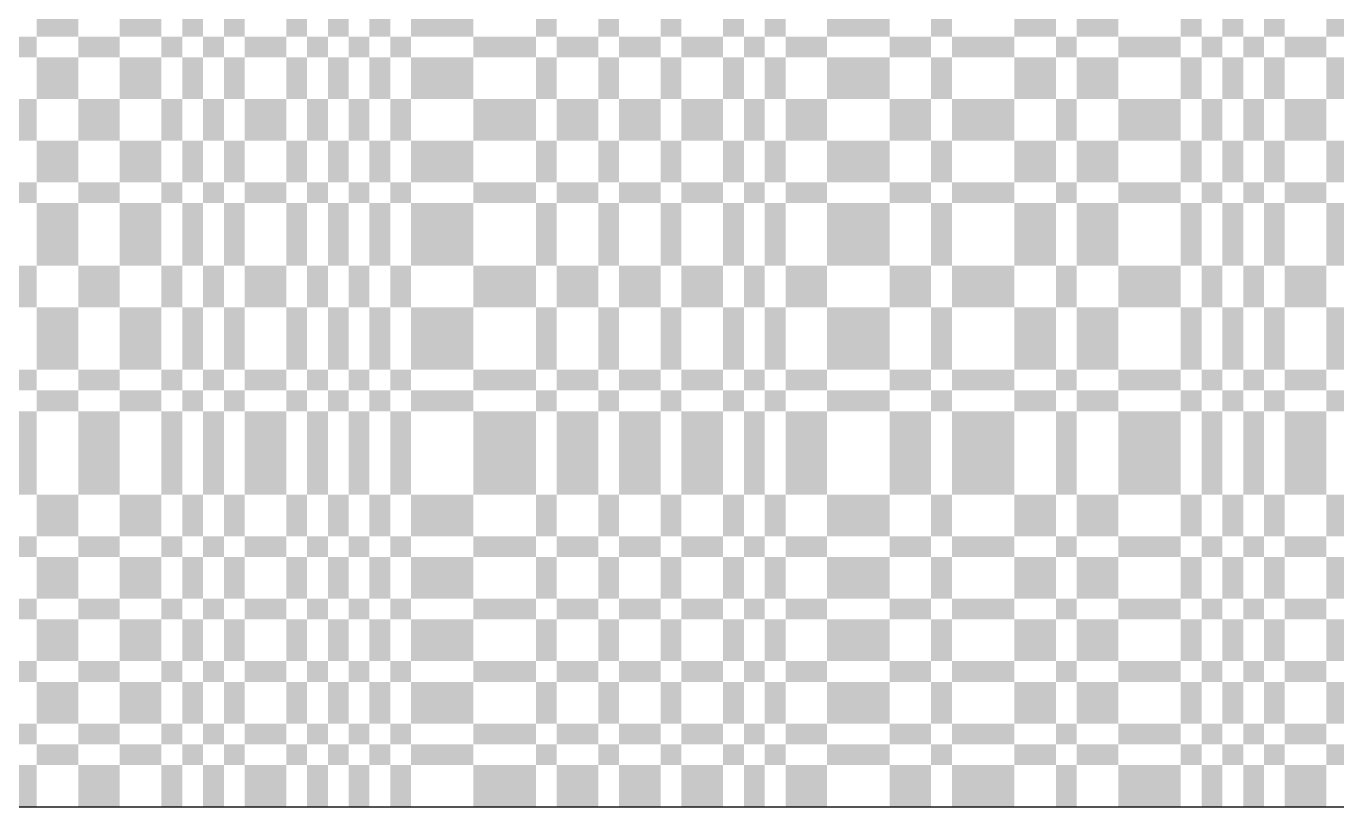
# Model space of a CAD drawing. Extents: x 0 to 200, y 0 to 200.
# Drawn here: x 99.8 to 125, y 20 to 35 of the extents above; entities that cross this region are included whole.
import ezdxf

# ---------------------------------------------------------------- set-up
doc = ezdxf.new("R2010")
doc.units = 0

msp = doc.modelspace()

# ---------------------------------------------------------------- linework, layer by layer
at = {"layer": 'CHROME'}
for points in [[(100, 34.8), (100.8, 34.8), (100, 35.2), (100.8, 35.2)], [(101.6, 34.8), (102.4, 34.8), (101.6, 35.2), (102.4, 35.2)], [(102.8, 34.8), (103.2, 34.8), (102.8, 35.2), (103.2, 35.2)], [(103.6, 34.8), (104, 34.8), (103.6, 35.2), (104, 35.2)], [(104.8, 34.8), (105.2, 34.8), (104.8, 35.2), (105.2, 35.2)], [(105.6, 34.8), (106, 34.8), (105.6, 35.2), (106, 35.2)], [(106.4, 34.8), (106.8, 34.8), (106.4, 35.2), (106.8, 35.2)], [(107.2, 34.8), (108.4, 34.8), (107.2, 35.2), (108.4, 35.2)], [(109.6, 34.8), (110, 34.8), (109.6, 35.2), (110, 35.2)], [(110.8, 34.8), (111.2, 34.8), (110.8, 35.2), (111.2, 35.2)], [(112, 34.8), (112.4, 34.8), (112, 35.2), (112.4, 35.2)], [(113.2, 34.8), (113.6, 34.8), (113.2, 35.2), (113.6, 35.2)], [(114, 34.8), (114.4, 34.8), (114, 35.2), (114.4, 35.2)], [(115.2, 34.8), (116.4, 34.8), (115.2, 35.2), (116.4, 35.2)], [(117.2, 34.8), (117.6, 34.8), (117.2, 35.2), (117.6, 35.2)], [(118.8, 34.8), (119.6, 34.8), (118.8, 35.2), (119.6, 35.2)], [(120, 34.8), (120.8, 34.8), (120, 35.2), (120.8, 35.2)], [(122, 34.8), (122.4, 34.8), (122, 35.2), (122.4, 35.2)], [(122.8, 34.8), (123.2, 34.8), (122.8, 35.2), (123.2, 35.2)], [(123.6, 34.8), (124, 34.8), (123.6, 35.2), (124, 35.2)], [(124.8, 34.8), (125.2, 34.8), (124.8, 35.2), (125.2, 35.2)], [(99.6, 34.4), (100, 34.4), (99.6, 34.8), (100, 34.8)], [(100.8, 34.4), (101.6, 34.4), (100.8, 34.8), (101.6, 34.8)], [(102.4, 34.4), (102.8, 34.4), (102.4, 34.8), (102.8, 34.8)], [(103.2, 34.4), (103.6, 34.4), (103.2, 34.8), (103.6, 34.8)], [(104, 34.4), (104.8, 34.4), (104, 34.8), (104.8, 34.8)], [(105.2, 34.4), (105.6, 34.4), (105.2, 34.8), (105.6, 34.8)], [(106, 34.4), (106.4, 34.4), (106, 34.8), (106.4, 34.8)], [(106.8, 34.4), (107.2, 34.4), (106.8, 34.8), (107.2, 34.8)], [(108.4, 34.4), (109.6, 34.4), (108.4, 34.8), (109.6, 34.8)], [(110, 34.4), (110.8, 34.4), (110, 34.8), (110.8, 34.8)], [(111.2, 34.4), (112, 34.4), (111.2, 34.8), (112, 34.8)], [(112.4, 34.4), (113.2, 34.4), (112.4, 34.8), (113.2, 34.8)], [(113.6, 34.4), (114, 34.4), (113.6, 34.8), (114, 34.8)], [(114.4, 34.4), (115.2, 34.4), (114.4, 34.8), (115.2, 34.8)], [(116.4, 34.4), (117.2, 34.4), (116.4, 34.8), (117.2, 34.8)], [(117.6, 34.4), (118.8, 34.4), (117.6, 34.8), (118.8, 34.8)], [(119.6, 34.4), (120, 34.4), (119.6, 34.8), (120, 34.8)], [(120.8, 34.4), (122, 34.4), (120.8, 34.8), (122, 34.8)], [(122.4, 34.4), (122.8, 34.4), (122.4, 34.8), (122.8, 34.8)], [(123.2, 34.4), (123.6, 34.4), (123.2, 34.8), (123.6, 34.8)], [(124, 34.4), (124.8, 34.4), (124, 34.8), (124.8, 34.8)], [(100, 33.6), (100.8, 33.6), (100, 34.4), (100.8, 34.4)], [(101.6, 33.6), (102.4, 33.6), (101.6, 34.4), (102.4, 34.4)], [(102.8, 33.6), (103.2, 33.6), (102.8, 34.4), (103.2, 34.4)], [(103.6, 33.6), (104, 33.6), (103.6, 34.4), (104, 34.4)], [(104.8, 33.6), (105.2, 33.6), (104.8, 34.4), (105.2, 34.4)], [(105.6, 33.6), (106, 33.6), (105.6, 34.4), (106, 34.4)], [(106.4, 33.6), (106.8, 33.6), (106.4, 34.4), (106.8, 34.4)], [(107.2, 33.6), (108.4, 33.6), (107.2, 34.4), (108.4, 34.4)], [(109.6, 33.6), (110, 33.6), (109.6, 34.4), (110, 34.4)], [(110.8, 33.6), (111.2, 33.6), (110.8, 34.4), (111.2, 34.4)], [(112, 33.6), (112.4, 33.6), (112, 34.4), (112.4, 34.4)], [(113.2, 33.6), (113.6, 33.6), (113.2, 34.4), (113.6, 34.4)], [(114, 33.6), (114.4, 33.6), (114, 34.4), (114.4, 34.4)], [(115.2, 33.6), (116.4, 33.6), (115.2, 34.4), (116.4, 34.4)], [(117.2, 33.6), (117.6, 33.6), (117.2, 34.4), (117.6, 34.4)], [(118.8, 33.6), (119.6, 33.6), (118.8, 34.4), (119.6, 34.4)], [(120, 33.6), (120.8, 33.6), (120, 34.4), (120.8, 34.4)], [(122, 33.6), (122.4, 33.6), (122, 34.4), (122.4, 34.4)], [(122.8, 33.6), (123.2, 33.6), (122.8, 34.4), (123.2, 34.4)], [(123.6, 33.6), (124, 33.6), (123.6, 34.4), (124, 34.4)], [(124.8, 33.6), (125.2, 33.6), (124.8, 34.4), (125.2, 34.4)], [(99.6, 32.8), (100, 32.8), (99.6, 33.6), (100, 33.6)], [(100.8, 32.8), (101.6, 32.8), (100.8, 33.6), (101.6, 33.6)], [(102.4, 32.8), (102.8, 32.8), (102.4, 33.6), (102.8, 33.6)], [(103.2, 32.8), (103.6, 32.8), (103.2, 33.6), (103.6, 33.6)], [(104, 32.8), (104.8, 32.8), (104, 33.6), (104.8, 33.6)], [(105.2, 32.8), (105.6, 32.8), (105.2, 33.6), (105.6, 33.6)], [(106, 32.8), (106.4, 32.8), (106, 33.6), (106.4, 33.6)], [(106.8, 32.8), (107.2, 32.8), (106.8, 33.6), (107.2, 33.6)], [(108.4, 32.8), (109.6, 32.8), (108.4, 33.6), (109.6, 33.6)], [(110, 32.8), (110.8, 32.8), (110, 33.6), (110.8, 33.6)], [(111.2, 32.8), (112, 32.8), (111.2, 33.6), (112, 33.6)], [(112.4, 32.8), (113.2, 32.8), (112.4, 33.6), (113.2, 33.6)], [(113.6, 32.8), (114, 32.8), (113.6, 33.6), (114, 33.6)], [(114.4, 32.8), (115.2, 32.8), (114.4, 33.6), (115.2, 33.6)], [(116.4, 32.8), (117.2, 32.8), (116.4, 33.6), (117.2, 33.6)], [(117.6, 32.8), (118.8, 32.8), (117.6, 33.6), (118.8, 33.6)], [(119.6, 32.8), (120, 32.8), (119.6, 33.6), (120, 33.6)], [(120.8, 32.8), (122, 32.8), (120.8, 33.6), (122, 33.6)], [(122.4, 32.8), (122.8, 32.8), (122.4, 33.6), (122.8, 33.6)], [(123.2, 32.8), (123.6, 32.8), (123.2, 33.6), (123.6, 33.6)], [(124, 32.8), (124.8, 32.8), (124, 33.6), (124.8, 33.6)], [(100, 32), (100.8, 32), (100, 32.8), (100.8, 32.8)], [(101.6, 32), (102.4, 32), (101.6, 32.8), (102.4, 32.8)], [(102.8, 32), (103.2, 32), (102.8, 32.8), (103.2, 32.8)], [(103.6, 32), (104, 32), (103.6, 32.8), (104, 32.8)], [(104.8, 32), (105.2, 32), (104.8, 32.8), (105.2, 32.8)], [(105.6, 32), (106, 32), (105.6, 32.8), (106, 32.8)], [(106.4, 32), (106.8, 32), (106.4, 32.8), (106.8, 32.8)], [(107.2, 32), (108.4, 32), (107.2, 32.8), (108.4, 32.8)], [(109.6, 32), (110, 32), (109.6, 32.8), (110, 32.8)], [(110.8, 32), (111.2, 32), (110.8, 32.8), (111.2, 32.8)], [(112, 32), (112.4, 32), (112, 32.8), (112.4, 32.8)], [(113.2, 32), (113.6, 32), (113.2, 32.8), (113.6, 32.8)], [(114, 32), (114.4, 32), (114, 32.8), (114.4, 32.8)], [(115.2, 32), (116.4, 32), (115.2, 32.8), (116.4, 32.8)], [(117.2, 32), (117.6, 32), (117.2, 32.8), (117.6, 32.8)], [(118.8, 32), (119.6, 32), (118.8, 32.8), (119.6, 32.8)], [(120, 32), (120.8, 32), (120, 32.8), (120.8, 32.8)], [(122, 32), (122.4, 32), (122, 32.8), (122.4, 32.8)], [(122.8, 32), (123.2, 32), (122.8, 32.8), (123.2, 32.8)], [(123.6, 32), (124, 32), (123.6, 32.8), (124, 32.8)], [(124.8, 32), (125.2, 32), (124.8, 32.8), (125.2, 32.8)], [(99.6, 31.6), (100, 31.6), (99.6, 32), (100, 32)], [(100.8, 31.6), (101.6, 31.6), (100.8, 32), (101.6, 32)], [(102.4, 31.6), (102.8, 31.6), (102.4, 32), (102.8, 32)], [(103.2, 31.6), (103.6, 31.6), (103.2, 32), (103.6, 32)], [(104, 31.6), (104.8, 31.6), (104, 32), (104.8, 32)], [(105.2, 31.6), (105.6, 31.6), (105.2, 32), (105.6, 32)], [(106, 31.6), (106.4, 31.6), (106, 32), (106.4, 32)], [(106.8, 31.6), (107.2, 31.6), (106.8, 32), (107.2, 32)], [(108.4, 31.6), (109.6, 31.6), (108.4, 32), (109.6, 32)], [(110, 31.6), (110.8, 31.6), (110, 32), (110.8, 32)], [(111.2, 31.6), (112, 31.6), (111.2, 32), (112, 32)], [(112.4, 31.6), (113.2, 31.6), (112.4, 32), (113.2, 32)], [(113.6, 31.6), (114, 31.6), (113.6, 32), (114, 32)], [(114.4, 31.6), (115.2, 31.6), (114.4, 32), (115.2, 32)], [(116.4, 31.6), (117.2, 31.6), (116.4, 32), (117.2, 32)], [(117.6, 31.6), (118.8, 31.6), (117.6, 32), (118.8, 32)], [(119.6, 31.6), (120, 31.6), (119.6, 32), (120, 32)], [(120.8, 31.6), (122, 31.6), (120.8, 32), (122, 32)], [(122.4, 31.6), (122.8, 31.6), (122.4, 32), (122.8, 32)], [(123.2, 31.6), (123.6, 31.6), (123.2, 32), (123.6, 32)], [(124, 31.6), (124.8, 31.6), (124, 32), (124.8, 32)], [(100, 30.4), (100.8, 30.4), (100, 31.6), (100.8, 31.6)], [(101.6, 30.4), (102.4, 30.4), (101.6, 31.6), (102.4, 31.6)], [(102.8, 30.4), (103.2, 30.4), (102.8, 31.6), (103.2, 31.6)], [(103.6, 30.4), (104, 30.4), (103.6, 31.6), (104, 31.6)], [(104.8, 30.4), (105.2, 30.4), (104.8, 31.6), (105.2, 31.6)], [(105.6, 30.4), (106, 30.4), (105.6, 31.6), (106, 31.6)], [(106.4, 30.4), (106.8, 30.4), (106.4, 31.6), (106.8, 31.6)], [(107.2, 30.4), (108.4, 30.4), (107.2, 31.6), (108.4, 31.6)], [(109.6, 30.4), (110, 30.4), (109.6, 31.6), (110, 31.6)], [(110.8, 30.4), (111.2, 30.4), (110.8, 31.6), (111.2, 31.6)], [(112, 30.4), (112.4, 30.4), (112, 31.6), (112.4, 31.6)], [(113.2, 30.4), (113.6, 30.4), (113.2, 31.6), (113.6, 31.6)], [(114, 30.4), (114.4, 30.4), (114, 31.6), (114.4, 31.6)], [(115.2, 30.4), (116.4, 30.4), (115.2, 31.6), (116.4, 31.6)], [(117.2, 30.4), (117.6, 30.4), (117.2, 31.6), (117.6, 31.6)], [(118.8, 30.4), (119.6, 30.4), (118.8, 31.6), (119.6, 31.6)], [(120, 30.4), (120.8, 30.4), (120, 31.6), (120.8, 31.6)], [(122, 30.4), (122.4, 30.4), (122, 31.6), (122.4, 31.6)], [(122.8, 30.4), (123.2, 30.4), (122.8, 31.6), (123.2, 31.6)], [(123.6, 30.4), (124, 30.4), (123.6, 31.6), (124, 31.6)], [(124.8, 30.4), (125.2, 30.4), (124.8, 31.6), (125.2, 31.6)], [(99.6, 29.6), (100, 29.6), (99.6, 30.4), (100, 30.4)], [(100.8, 29.6), (101.6, 29.6), (100.8, 30.4), (101.6, 30.4)], [(102.4, 29.6), (102.8, 29.6), (102.4, 30.4), (102.8, 30.4)], [(103.2, 29.6), (103.6, 29.6), (103.2, 30.4), (103.6, 30.4)], [(104, 29.6), (104.8, 29.6), (104, 30.4), (104.8, 30.4)], [(105.2, 29.6), (105.6, 29.6), (105.2, 30.4), (105.6, 30.4)], [(106, 29.6), (106.4, 29.6), (106, 30.4), (106.4, 30.4)], [(106.8, 29.6), (107.2, 29.6), (106.8, 30.4), (107.2, 30.4)], [(108.4, 29.6), (109.6, 29.6), (108.4, 30.4), (109.6, 30.4)], [(110, 29.6), (110.8, 29.6), (110, 30.4), (110.8, 30.4)], [(111.2, 29.6), (112, 29.6), (111.2, 30.4), (112, 30.4)], [(112.4, 29.6), (113.2, 29.6), (112.4, 30.4), (113.2, 30.4)], [(113.6, 29.6), (114, 29.6), (113.6, 30.4), (114, 30.4)], [(114.4, 29.6), (115.2, 29.6), (114.4, 30.4), (115.2, 30.4)], [(116.4, 29.6), (117.2, 29.6), (116.4, 30.4), (117.2, 30.4)], [(117.6, 29.6), (118.8, 29.6), (117.6, 30.4), (118.8, 30.4)], [(119.6, 29.6), (120, 29.6), (119.6, 30.4), (120, 30.4)], [(120.8, 29.6), (122, 29.6), (120.8, 30.4), (122, 30.4)], [(122.4, 29.6), (122.8, 29.6), (122.4, 30.4), (122.8, 30.4)], [(123.2, 29.6), (123.6, 29.6), (123.2, 30.4), (123.6, 30.4)], [(124, 29.6), (124.8, 29.6), (124, 30.4), (124.8, 30.4)], [(100, 28.4), (100.8, 28.4), (100, 29.6), (100.8, 29.6)], [(101.6, 28.4), (102.4, 28.4), (101.6, 29.6), (102.4, 29.6)], [(102.8, 28.4), (103.2, 28.4), (102.8, 29.6), (103.2, 29.6)], [(103.6, 28.4), (104, 28.4), (103.6, 29.6), (104, 29.6)], [(104.8, 28.4), (105.2, 28.4), (104.8, 29.6), (105.2, 29.6)], [(105.6, 28.4), (106, 28.4), (105.6, 29.6), (106, 29.6)], [(106.4, 28.4), (106.8, 28.4), (106.4, 29.6), (106.8, 29.6)], [(107.2, 28.4), (108.4, 28.4), (107.2, 29.6), (108.4, 29.6)], [(109.6, 28.4), (110, 28.4), (109.6, 29.6), (110, 29.6)], [(110.8, 28.4), (111.2, 28.4), (110.8, 29.6), (111.2, 29.6)], [(112, 28.4), (112.4, 28.4), (112, 29.6), (112.4, 29.6)], [(113.2, 28.4), (113.6, 28.4), (113.2, 29.6), (113.6, 29.6)], [(114, 28.4), (114.4, 28.4), (114, 29.6), (114.4, 29.6)], [(115.2, 28.4), (116.4, 28.4), (115.2, 29.6), (116.4, 29.6)], [(117.2, 28.4), (117.6, 28.4), (117.2, 29.6), (117.6, 29.6)], [(118.8, 28.4), (119.6, 28.4), (118.8, 29.6), (119.6, 29.6)], [(120, 28.4), (120.8, 28.4), (120, 29.6), (120.8, 29.6)], [(122, 28.4), (122.4, 28.4), (122, 29.6), (122.4, 29.6)], [(122.8, 28.4), (123.2, 28.4), (122.8, 29.6), (123.2, 29.6)], [(123.6, 28.4), (124, 28.4), (123.6, 29.6), (124, 29.6)], [(124.8, 28.4), (125.2, 28.4), (124.8, 29.6), (125.2, 29.6)], [(99.6, 28), (100, 28), (99.6, 28.4), (100, 28.4)], [(100.8, 28), (101.6, 28), (100.8, 28.4), (101.6, 28.4)], [(102.4, 28), (102.8, 28), (102.4, 28.4), (102.8, 28.4)], [(103.2, 28), (103.6, 28), (103.2, 28.4), (103.6, 28.4)], [(104, 28), (104.8, 28), (104, 28.4), (104.8, 28.4)], [(105.2, 28), (105.6, 28), (105.2, 28.4), (105.6, 28.4)], [(106, 28), (106.4, 28), (106, 28.4), (106.4, 28.4)], [(106.8, 28), (107.2, 28), (106.8, 28.4), (107.2, 28.4)], [(108.4, 28), (109.6, 28), (108.4, 28.4), (109.6, 28.4)], [(110, 28), (110.8, 28), (110, 28.4), (110.8, 28.4)], [(111.2, 28), (112, 28), (111.2, 28.4), (112, 28.4)], [(112.4, 28), (113.2, 28), (112.4, 28.4), (113.2, 28.4)], [(113.6, 28), (114, 28), (113.6, 28.4), (114, 28.4)], [(114.4, 28), (115.2, 28), (114.4, 28.4), (115.2, 28.4)], [(116.4, 28), (117.2, 28), (116.4, 28.4), (117.2, 28.4)], [(117.6, 28), (118.8, 28), (117.6, 28.4), (118.8, 28.4)], [(119.6, 28), (120, 28), (119.6, 28.4), (120, 28.4)], [(120.8, 28), (122, 28), (120.8, 28.4), (122, 28.4)], [(122.4, 28), (122.8, 28), (122.4, 28.4), (122.8, 28.4)], [(123.2, 28), (123.6, 28), (123.2, 28.4), (123.6, 28.4)], [(124, 28), (124.8, 28), (124, 28.4), (124.8, 28.4)], [(100, 27.6), (100.8, 27.6), (100, 28), (100.8, 28)], [(101.6, 27.6), (102.4, 27.6), (101.6, 28), (102.4, 28)], [(102.8, 27.6), (103.2, 27.6), (102.8, 28), (103.2, 28)], [(103.6, 27.6), (104, 27.6), (103.6, 28), (104, 28)], [(104.8, 27.6), (105.2, 27.6), (104.8, 28), (105.2, 28)], [(105.6, 27.6), (106, 27.6), (105.6, 28), (106, 28)], [(106.4, 27.6), (106.8, 27.6), (106.4, 28), (106.8, 28)], [(107.2, 27.6), (108.4, 27.6), (107.2, 28), (108.4, 28)], [(109.6, 27.6), (110, 27.6), (109.6, 28), (110, 28)], [(110.8, 27.6), (111.2, 27.6), (110.8, 28), (111.2, 28)], [(112, 27.6), (112.4, 27.6), (112, 28), (112.4, 28)], [(113.2, 27.6), (113.6, 27.6), (113.2, 28), (113.6, 28)], [(114, 27.6), (114.4, 27.6), (114, 28), (114.4, 28)], [(115.2, 27.6), (116.4, 27.6), (115.2, 28), (116.4, 28)], [(117.2, 27.6), (117.6, 27.6), (117.2, 28), (117.6, 28)], [(118.8, 27.6), (119.6, 27.6), (118.8, 28), (119.6, 28)], [(120, 27.6), (120.8, 27.6), (120, 28), (120.8, 28)], [(122, 27.6), (122.4, 27.6), (122, 28), (122.4, 28)], [(122.8, 27.6), (123.2, 27.6), (122.8, 28), (123.2, 28)], [(123.6, 27.6), (124, 27.6), (123.6, 28), (124, 28)], [(124.8, 27.6), (125.2, 27.6), (124.8, 28), (125.2, 28)], [(99.6, 26), (100, 26), (99.6, 27.6), (100, 27.6)], [(100.8, 26), (101.6, 26), (100.8, 27.6), (101.6, 27.6)], [(102.4, 26), (102.8, 26), (102.4, 27.6), (102.8, 27.6)], [(103.2, 26), (103.6, 26), (103.2, 27.6), (103.6, 27.6)], [(104, 26), (104.8, 26), (104, 27.6), (104.8, 27.6)], [(105.2, 26), (105.6, 26), (105.2, 27.6), (105.6, 27.6)], [(106, 26), (106.4, 26), (106, 27.6), (106.4, 27.6)], [(106.8, 26), (107.2, 26), (106.8, 27.6), (107.2, 27.6)], [(108.4, 26), (109.6, 26), (108.4, 27.6), (109.6, 27.6)], [(110, 26), (110.8, 26), (110, 27.6), (110.8, 27.6)], [(111.2, 26), (112, 26), (111.2, 27.6), (112, 27.6)], [(112.4, 26), (113.2, 26), (112.4, 27.6), (113.2, 27.6)], [(113.6, 26), (114, 26), (113.6, 27.6), (114, 27.6)], [(114.4, 26), (115.2, 26), (114.4, 27.6), (115.2, 27.6)], [(116.4, 26), (117.2, 26), (116.4, 27.6), (117.2, 27.6)], [(117.6, 26), (118.8, 26), (117.6, 27.6), (118.8, 27.6)], [(119.6, 26), (120, 26), (119.6, 27.6), (120, 27.6)], [(120.8, 26), (122, 26), (120.8, 27.6), (122, 27.6)], [(122.4, 26), (122.8, 26), (122.4, 27.6), (122.8, 27.6)], [(123.2, 26), (123.6, 26), (123.2, 27.6), (123.6, 27.6)], [(124, 26), (124.8, 26), (124, 27.6), (124.8, 27.6)], [(100, 25.2), (100.8, 25.2), (100, 26), (100.8, 26)], [(101.6, 25.2), (102.4, 25.2), (101.6, 26), (102.4, 26)], [(102.8, 25.2), (103.2, 25.2), (102.8, 26), (103.2, 26)], [(103.6, 25.2), (104, 25.2), (103.6, 26), (104, 26)], [(104.8, 25.2), (105.2, 25.2), (104.8, 26), (105.2, 26)], [(105.6, 25.2), (106, 25.2), (105.6, 26), (106, 26)], [(106.4, 25.2), (106.8, 25.2), (106.4, 26), (106.8, 26)], [(107.2, 25.2), (108.4, 25.2), (107.2, 26), (108.4, 26)], [(109.6, 25.2), (110, 25.2), (109.6, 26), (110, 26)], [(110.8, 25.2), (111.2, 25.2), (110.8, 26), (111.2, 26)], [(112, 25.2), (112.4, 25.2), (112, 26), (112.4, 26)], [(113.2, 25.2), (113.6, 25.2), (113.2, 26), (113.6, 26)], [(114, 25.2), (114.4, 25.2), (114, 26), (114.4, 26)], [(115.2, 25.2), (116.4, 25.2), (115.2, 26), (116.4, 26)], [(117.2, 25.2), (117.6, 25.2), (117.2, 26), (117.6, 26)], [(118.8, 25.2), (119.6, 25.2), (118.8, 26), (119.6, 26)], [(120, 25.2), (120.8, 25.2), (120, 26), (120.8, 26)], [(122, 25.2), (122.4, 25.2), (122, 26), (122.4, 26)], [(122.8, 25.2), (123.2, 25.2), (122.8, 26), (123.2, 26)], [(123.6, 25.2), (124, 25.2), (123.6, 26), (124, 26)], [(124.8, 25.2), (125.2, 25.2), (124.8, 26), (125.2, 26)], [(99.6, 24.8), (100, 24.8), (99.6, 25.2), (100, 25.2)], [(100.8, 24.8), (101.6, 24.8), (100.8, 25.2), (101.6, 25.2)], [(102.4, 24.8), (102.8, 24.8), (102.4, 25.2), (102.8, 25.2)], [(103.2, 24.8), (103.6, 24.8), (103.2, 25.2), (103.6, 25.2)], [(104, 24.8), (104.8, 24.8), (104, 25.2), (104.8, 25.2)], [(105.2, 24.8), (105.6, 24.8), (105.2, 25.2), (105.6, 25.2)], [(106, 24.8), (106.4, 24.8), (106, 25.2), (106.4, 25.2)], [(106.8, 24.8), (107.2, 24.8), (106.8, 25.2), (107.2, 25.2)], [(108.4, 24.8), (109.6, 24.8), (108.4, 25.2), (109.6, 25.2)], [(110, 24.8), (110.8, 24.8), (110, 25.2), (110.8, 25.2)], [(111.2, 24.8), (112, 24.8), (111.2, 25.2), (112, 25.2)], [(112.4, 24.8), (113.2, 24.8), (112.4, 25.2), (113.2, 25.2)], [(113.6, 24.8), (114, 24.8), (113.6, 25.2), (114, 25.2)], [(114.4, 24.8), (115.2, 24.8), (114.4, 25.2), (115.2, 25.2)], [(116.4, 24.8), (117.2, 24.8), (116.4, 25.2), (117.2, 25.2)], [(117.6, 24.8), (118.8, 24.8), (117.6, 25.2), (118.8, 25.2)], [(119.6, 24.8), (120, 24.8), (119.6, 25.2), (120, 25.2)], [(120.8, 24.8), (122, 24.8), (120.8, 25.2), (122, 25.2)], [(122.4, 24.8), (122.8, 24.8), (122.4, 25.2), (122.8, 25.2)], [(123.2, 24.8), (123.6, 24.8), (123.2, 25.2), (123.6, 25.2)], [(124, 24.8), (124.8, 24.8), (124, 25.2), (124.8, 25.2)], [(100, 24), (100.8, 24), (100, 24.8), (100.8, 24.8)], [(101.6, 24), (102.4, 24), (101.6, 24.8), (102.4, 24.8)], [(102.8, 24), (103.2, 24), (102.8, 24.8), (103.2, 24.8)], [(103.6, 24), (104, 24), (103.6, 24.8), (104, 24.8)], [(104.8, 24), (105.2, 24), (104.8, 24.8), (105.2, 24.8)], [(105.6, 24), (106, 24), (105.6, 24.8), (106, 24.8)], [(106.4, 24), (106.8, 24), (106.4, 24.8), (106.8, 24.8)], [(107.2, 24), (108.4, 24), (107.2, 24.8), (108.4, 24.8)], [(109.6, 24), (110, 24), (109.6, 24.8), (110, 24.8)], [(110.8, 24), (111.2, 24), (110.8, 24.8), (111.2, 24.8)], [(112, 24), (112.4, 24), (112, 24.8), (112.4, 24.8)], [(113.2, 24), (113.6, 24), (113.2, 24.8), (113.6, 24.8)], [(114, 24), (114.4, 24), (114, 24.8), (114.4, 24.8)], [(115.2, 24), (116.4, 24), (115.2, 24.8), (116.4, 24.8)], [(117.2, 24), (117.6, 24), (117.2, 24.8), (117.6, 24.8)], [(118.8, 24), (119.6, 24), (118.8, 24.8), (119.6, 24.8)], [(120, 24), (120.8, 24), (120, 24.8), (120.8, 24.8)], [(122, 24), (122.4, 24), (122, 24.8), (122.4, 24.8)], [(122.8, 24), (123.2, 24), (122.8, 24.8), (123.2, 24.8)], [(123.6, 24), (124, 24), (123.6, 24.8), (124, 24.8)], [(124.8, 24), (125.2, 24), (124.8, 24.8), (125.2, 24.8)], [(99.6, 23.6), (100, 23.6), (99.6, 24), (100, 24)], [(100.8, 23.6), (101.6, 23.6), (100.8, 24), (101.6, 24)], [(102.4, 23.6), (102.8, 23.6), (102.4, 24), (102.8, 24)], [(103.2, 23.6), (103.6, 23.6), (103.2, 24), (103.6, 24)], [(104, 23.6), (104.8, 23.6), (104, 24), (104.8, 24)], [(105.2, 23.6), (105.6, 23.6), (105.2, 24), (105.6, 24)], [(106, 23.6), (106.4, 23.6), (106, 24), (106.4, 24)], [(106.8, 23.6), (107.2, 23.6), (106.8, 24), (107.2, 24)], [(108.4, 23.6), (109.6, 23.6), (108.4, 24), (109.6, 24)], [(110, 23.6), (110.8, 23.6), (110, 24), (110.8, 24)], [(111.2, 23.6), (112, 23.6), (111.2, 24), (112, 24)], [(112.4, 23.6), (113.2, 23.6), (112.4, 24), (113.2, 24)], [(113.6, 23.6), (114, 23.6), (113.6, 24), (114, 24)], [(114.4, 23.6), (115.2, 23.6), (114.4, 24), (115.2, 24)], [(116.4, 23.6), (117.2, 23.6), (116.4, 24), (117.2, 24)], [(117.6, 23.6), (118.8, 23.6), (117.6, 24), (118.8, 24)], [(119.6, 23.6), (120, 23.6), (119.6, 24), (120, 24)], [(120.8, 23.6), (122, 23.6), (120.8, 24), (122, 24)], [(122.4, 23.6), (122.8, 23.6), (122.4, 24), (122.8, 24)], [(123.2, 23.6), (123.6, 23.6), (123.2, 24), (123.6, 24)], [(124, 23.6), (124.8, 23.6), (124, 24), (124.8, 24)], [(100, 22.8), (100.8, 22.8), (100, 23.6), (100.8, 23.6)], [(101.6, 22.8), (102.4, 22.8), (101.6, 23.6), (102.4, 23.6)], [(102.8, 22.8), (103.2, 22.8), (102.8, 23.6), (103.2, 23.6)], [(103.6, 22.8), (104, 22.8), (103.6, 23.6), (104, 23.6)], [(104.8, 22.8), (105.2, 22.8), (104.8, 23.6), (105.2, 23.6)], [(105.6, 22.8), (106, 22.8), (105.6, 23.6), (106, 23.6)], [(106.4, 22.8), (106.8, 22.8), (106.4, 23.6), (106.8, 23.6)], [(107.2, 22.8), (108.4, 22.8), (107.2, 23.6), (108.4, 23.6)], [(109.6, 22.8), (110, 22.8), (109.6, 23.6), (110, 23.6)], [(110.8, 22.8), (111.2, 22.8), (110.8, 23.6), (111.2, 23.6)], [(112, 22.8), (112.4, 22.8), (112, 23.6), (112.4, 23.6)], [(113.2, 22.8), (113.6, 22.8), (113.2, 23.6), (113.6, 23.6)], [(114, 22.8), (114.4, 22.8), (114, 23.6), (114.4, 23.6)], [(115.2, 22.8), (116.4, 22.8), (115.2, 23.6), (116.4, 23.6)], [(117.2, 22.8), (117.6, 22.8), (117.2, 23.6), (117.6, 23.6)], [(118.8, 22.8), (119.6, 22.8), (118.8, 23.6), (119.6, 23.6)], [(120, 22.8), (120.8, 22.8), (120, 23.6), (120.8, 23.6)], [(122, 22.8), (122.4, 22.8), (122, 23.6), (122.4, 23.6)], [(122.8, 22.8), (123.2, 22.8), (122.8, 23.6), (123.2, 23.6)], [(123.6, 22.8), (124, 22.8), (123.6, 23.6), (124, 23.6)], [(124.8, 22.8), (125.2, 22.8), (124.8, 23.6), (125.2, 23.6)], [(99.6, 22.4), (100, 22.4), (99.6, 22.8), (100, 22.8)], [(100.8, 22.4), (101.6, 22.4), (100.8, 22.8), (101.6, 22.8)], [(102.4, 22.4), (102.8, 22.4), (102.4, 22.8), (102.8, 22.8)], [(103.2, 22.4), (103.6, 22.4), (103.2, 22.8), (103.6, 22.8)], [(104, 22.4), (104.8, 22.4), (104, 22.8), (104.8, 22.8)], [(105.2, 22.4), (105.6, 22.4), (105.2, 22.8), (105.6, 22.8)], [(106, 22.4), (106.4, 22.4), (106, 22.8), (106.4, 22.8)], [(106.8, 22.4), (107.2, 22.4), (106.8, 22.8), (107.2, 22.8)], [(108.4, 22.4), (109.6, 22.4), (108.4, 22.8), (109.6, 22.8)], [(110, 22.4), (110.8, 22.4), (110, 22.8), (110.8, 22.8)], [(111.2, 22.4), (112, 22.4), (111.2, 22.8), (112, 22.8)], [(112.4, 22.4), (113.2, 22.4), (112.4, 22.8), (113.2, 22.8)], [(113.6, 22.4), (114, 22.4), (113.6, 22.8), (114, 22.8)], [(114.4, 22.4), (115.2, 22.4), (114.4, 22.8), (115.2, 22.8)], [(116.4, 22.4), (117.2, 22.4), (116.4, 22.8), (117.2, 22.8)], [(117.6, 22.4), (118.8, 22.4), (117.6, 22.8), (118.8, 22.8)], [(119.6, 22.4), (120, 22.4), (119.6, 22.8), (120, 22.8)], [(120.8, 22.4), (122, 22.4), (120.8, 22.8), (122, 22.8)], [(122.4, 22.4), (122.8, 22.4), (122.4, 22.8), (122.8, 22.8)], [(123.2, 22.4), (123.6, 22.4), (123.2, 22.8), (123.6, 22.8)], [(124, 22.4), (124.8, 22.4), (124, 22.8), (124.8, 22.8)], [(100, 21.6), (100.8, 21.6), (100, 22.4), (100.8, 22.4)], [(101.6, 21.6), (102.4, 21.6), (101.6, 22.4), (102.4, 22.4)], [(102.8, 21.6), (103.2, 21.6), (102.8, 22.4), (103.2, 22.4)], [(103.6, 21.6), (104, 21.6), (103.6, 22.4), (104, 22.4)], [(104.8, 21.6), (105.2, 21.6), (104.8, 22.4), (105.2, 22.4)], [(105.6, 21.6), (106, 21.6), (105.6, 22.4), (106, 22.4)], [(106.4, 21.6), (106.8, 21.6), (106.4, 22.4), (106.8, 22.4)], [(107.2, 21.6), (108.4, 21.6), (107.2, 22.4), (108.4, 22.4)], [(109.6, 21.6), (110, 21.6), (109.6, 22.4), (110, 22.4)], [(110.8, 21.6), (111.2, 21.6), (110.8, 22.4), (111.2, 22.4)], [(112, 21.6), (112.4, 21.6), (112, 22.4), (112.4, 22.4)], [(113.2, 21.6), (113.6, 21.6), (113.2, 22.4), (113.6, 22.4)], [(114, 21.6), (114.4, 21.6), (114, 22.4), (114.4, 22.4)], [(115.2, 21.6), (116.4, 21.6), (115.2, 22.4), (116.4, 22.4)], [(117.2, 21.6), (117.6, 21.6), (117.2, 22.4), (117.6, 22.4)], [(118.8, 21.6), (119.6, 21.6), (118.8, 22.4), (119.6, 22.4)], [(120, 21.6), (120.8, 21.6), (120, 22.4), (120.8, 22.4)], [(122, 21.6), (122.4, 21.6), (122, 22.4), (122.4, 22.4)], [(122.8, 21.6), (123.2, 21.6), (122.8, 22.4), (123.2, 22.4)], [(123.6, 21.6), (124, 21.6), (123.6, 22.4), (124, 22.4)], [(124.8, 21.6), (125.2, 21.6), (124.8, 22.4), (125.2, 22.4)], [(99.6, 21.2), (100, 21.2), (99.6, 21.6), (100, 21.6)], [(100.8, 21.2), (101.6, 21.2), (100.8, 21.6), (101.6, 21.6)], [(102.4, 21.2), (102.8, 21.2), (102.4, 21.6), (102.8, 21.6)], [(103.2, 21.2), (103.6, 21.2), (103.2, 21.6), (103.6, 21.6)], [(104, 21.2), (104.8, 21.2), (104, 21.6), (104.8, 21.6)], [(105.2, 21.2), (105.6, 21.2), (105.2, 21.6), (105.6, 21.6)], [(106, 21.2), (106.4, 21.2), (106, 21.6), (106.4, 21.6)], [(106.8, 21.2), (107.2, 21.2), (106.8, 21.6), (107.2, 21.6)], [(108.4, 21.2), (109.6, 21.2), (108.4, 21.6), (109.6, 21.6)], [(110, 21.2), (110.8, 21.2), (110, 21.6), (110.8, 21.6)], [(111.2, 21.2), (112, 21.2), (111.2, 21.6), (112, 21.6)], [(112.4, 21.2), (113.2, 21.2), (112.4, 21.6), (113.2, 21.6)], [(113.6, 21.2), (114, 21.2), (113.6, 21.6), (114, 21.6)], [(114.4, 21.2), (115.2, 21.2), (114.4, 21.6), (115.2, 21.6)], [(116.4, 21.2), (117.2, 21.2), (116.4, 21.6), (117.2, 21.6)], [(117.6, 21.2), (118.8, 21.2), (117.6, 21.6), (118.8, 21.6)], [(119.6, 21.2), (120, 21.2), (119.6, 21.6), (120, 21.6)], [(120.8, 21.2), (122, 21.2), (120.8, 21.6), (122, 21.6)], [(122.4, 21.2), (122.8, 21.2), (122.4, 21.6), (122.8, 21.6)], [(123.2, 21.2), (123.6, 21.2), (123.2, 21.6), (123.6, 21.6)], [(124, 21.2), (124.8, 21.2), (124, 21.6), (124.8, 21.6)], [(100, 20.8), (100.8, 20.8), (100, 21.2), (100.8, 21.2)], [(101.6, 20.8), (102.4, 20.8), (101.6, 21.2), (102.4, 21.2)], [(102.8, 20.8), (103.2, 20.8), (102.8, 21.2), (103.2, 21.2)], [(103.6, 20.8), (104, 20.8), (103.6, 21.2), (104, 21.2)], [(104.8, 20.8), (105.2, 20.8), (104.8, 21.2), (105.2, 21.2)], [(105.6, 20.8), (106, 20.8), (105.6, 21.2), (106, 21.2)], [(106.4, 20.8), (106.8, 20.8), (106.4, 21.2), (106.8, 21.2)], [(107.2, 20.8), (108.4, 20.8), (107.2, 21.2), (108.4, 21.2)], [(109.6, 20.8), (110, 20.8), (109.6, 21.2), (110, 21.2)], [(110.8, 20.8), (111.2, 20.8), (110.8, 21.2), (111.2, 21.2)], [(112, 20.8), (112.4, 20.8), (112, 21.2), (112.4, 21.2)], [(113.2, 20.8), (113.6, 20.8), (113.2, 21.2), (113.6, 21.2)], [(114, 20.8), (114.4, 20.8), (114, 21.2), (114.4, 21.2)], [(115.2, 20.8), (116.4, 20.8), (115.2, 21.2), (116.4, 21.2)], [(117.2, 20.8), (117.6, 20.8), (117.2, 21.2), (117.6, 21.2)], [(118.8, 20.8), (119.6, 20.8), (118.8, 21.2), (119.6, 21.2)], [(120, 20.8), (120.8, 20.8), (120, 21.2), (120.8, 21.2)], [(122, 20.8), (122.4, 20.8), (122, 21.2), (122.4, 21.2)], [(122.8, 20.8), (123.2, 20.8), (122.8, 21.2), (123.2, 21.2)], [(123.6, 20.8), (124, 20.8), (123.6, 21.2), (124, 21.2)], [(124.8, 20.8), (125.2, 20.8), (124.8, 21.2), (125.2, 21.2)], [(99.6, 20), (100, 20), (99.6, 20.8), (100, 20.8)], [(100.8, 20), (101.6, 20), (100.8, 20.8), (101.6, 20.8)], [(102.4, 20), (102.8, 20), (102.4, 20.8), (102.8, 20.8)], [(103.2, 20), (103.6, 20), (103.2, 20.8), (103.6, 20.8)], [(104, 20), (104.8, 20), (104, 20.8), (104.8, 20.8)], [(105.2, 20), (105.6, 20), (105.2, 20.8), (105.6, 20.8)], [(106, 20), (106.4, 20), (106, 20.8), (106.4, 20.8)], [(106.8, 20), (107.2, 20), (106.8, 20.8), (107.2, 20.8)], [(108.4, 20), (109.6, 20), (108.4, 20.8), (109.6, 20.8)], [(110, 20), (110.8, 20), (110, 20.8), (110.8, 20.8)], [(111.2, 20), (112, 20), (111.2, 20.8), (112, 20.8)], [(112.4, 20), (113.2, 20), (112.4, 20.8), (113.2, 20.8)], [(113.6, 20), (114, 20), (113.6, 20.8), (114, 20.8)], [(114.4, 20), (115.2, 20), (114.4, 20.8), (115.2, 20.8)], [(116.4, 20), (117.2, 20), (116.4, 20.8), (117.2, 20.8)], [(117.6, 20), (118.8, 20), (117.6, 20.8), (118.8, 20.8)], [(119.6, 20), (120, 20), (119.6, 20.8), (120, 20.8)], [(120.8, 20), (122, 20), (120.8, 20.8), (122, 20.8)], [(122.4, 20), (122.8, 20), (122.4, 20.8), (122.8, 20.8)], [(123.2, 20), (123.6, 20), (123.2, 20.8), (123.6, 20.8)], [(124, 20), (124.8, 20), (124, 20.8), (124.8, 20.8)]]:
    msp.add_solid(points, dxfattribs=at)
at = {"layer": 'OUTLINE'}
msp.add_line((20, 20), (180, 20), dxfattribs=at)

doc.saveas('drawing.dxf')
